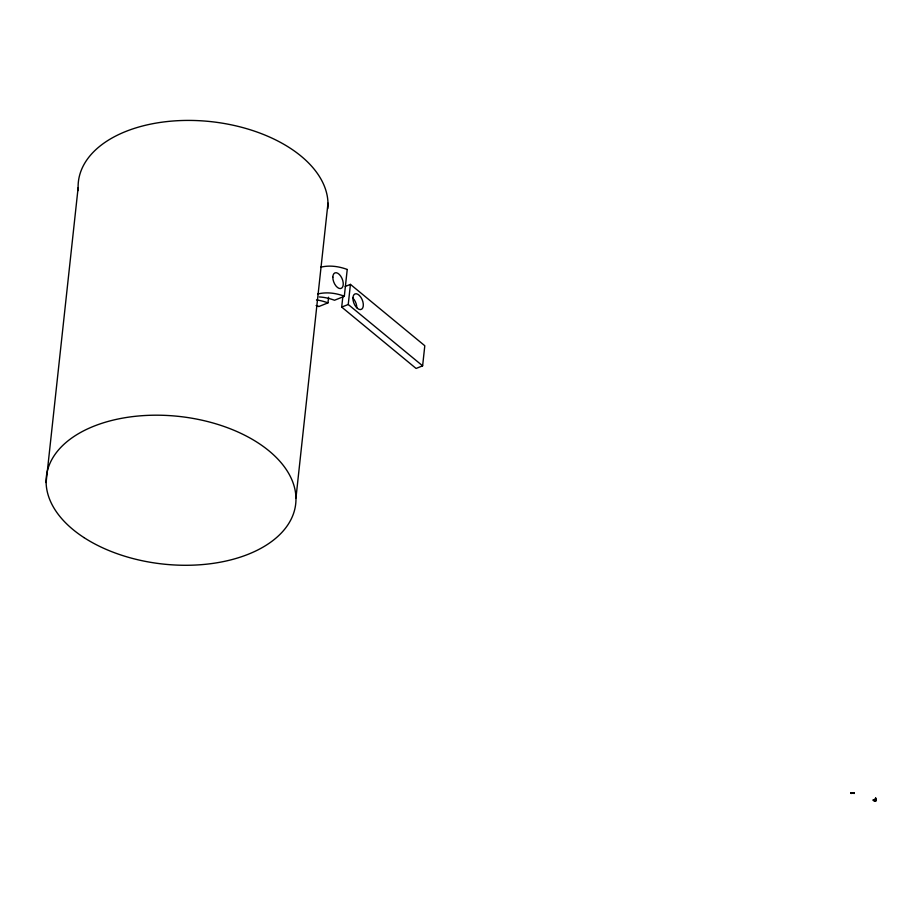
<?xml version="1.0" encoding="UTF-8"?>
<svg xmlns="http://www.w3.org/2000/svg" width="922" height="922" viewBox="0 0 922 922"><rect width="100%" height="100%" fill="white"/><g stroke="black" fill="none" stroke-linecap="round" stroke-linejoin="round"><path stroke-width="1.38" d="M46.1 482.529L78.128 187.754M295.962 497.949L327.99 203.174M318.724 306.588L327.967 302.877L328.589 297.23M345.197 286.477L350.429 284.379L424.8 345.738L422.622 365.838L416.087 368.454L341.705 307.095L342.869 296.377M347.225 269.524L344.309 296.319L334.513 300.249A121.981 65.785 68.1 0 0 319.289 296.953M422.622 365.838L348.239 304.479L350.429 284.379M851.294 792.793L852.481 792.92L851.778 793.335A2.789 1.648 6.2 0 1 850.948 793.197L850.96 792.736M851.548 793.439L852.458 793.116M851.778 793.174L851.905 793.151A2.789 1.648 6.2 0 1 850.948 793.127A2.789 1.648 6.2 0 0 851.87 793.139L852.481 793.174M851.179 793.496L851.87 793.07A2.789 1.648 6.2 0 1 850.971 792.932L850.983 792.978M853.542 793.323L853.046 792.816L854.003 793.473L854.049 792.816L852.965 792.747L853.542 793.197M873.249 800.192L873.249 800.112A2.789 2.236 -1.4 0 0 874.148 800.284C873.261 801.644 874.321 799.19 873.249 800.342A2.789 2.236 -1.4 0 0 874.148 800.434M873.307 799.697L875.358 800.204L875.197 799.57L875.162 800.192M874.84 800.031L873.987 800.573L874.333 799.708L875.704 799.812M875.888 799.167L875.716 801.183L874.886 801.137L875.059 799.109L875.888 799.167L875.07 799.466M875.381 800.423L875.393 799.581L875.381 800.423L873.641 800.457M875.6 798.429L875.831 798.175M873.802 799.973L875.704 800.066L875.75 799.374L875.508 800.054M341.705 307.095L348.239 304.479M851.663 793.197L851.052 792.689M852.919 793.151L854.049 793.07M875.635 797.899L875.6 798.487M875.75 799.374L875.704 800.066M875.716 801.183L874.886 801.137M875.059 799.109L875.174 800.135M874.333 799.708L874.298 800.354M854.049 792.816L854.003 793.473M78.278 190.531A125.427 74.256 6.2 0 1 203.601 120.966A125.427 74.256 6.2 0 1 327.771 208.718M317.779 293.98A123.283 66.488 68.1 0 1 344.286 296.158M320.695 267.196A122.903 66.28 68.1 0 1 347.214 269.443M316.108 305.551A123.283 66.488 68.1 0 1 318.701 306.427M316.465 299.927A121.981 65.785 68.1 0 1 327.967 302.877M353.057 298.29A8.367 4.506 68.1 0 1 356.791 307.752M83.96 537.572A125.427 74.256 6.2 0 0 292.17 517.012A125.427 74.256 6.2 0 0 136.975 416.133A125.427 74.256 6.2 0 0 83.96 537.572M332.83 277.176A8.367 4.506 68.1 0 0 340.541 288.563A8.367 4.506 68.1 0 0 340.76 276.185A8.367 4.506 68.1 0 0 332.83 277.176M352.907 298.209A8.367 4.506 68.1 0 0 360.606 309.585A8.367 4.506 68.1 0 0 360.836 297.218A8.367 4.506 68.1 0 0 352.907 298.209"/></g></svg>
